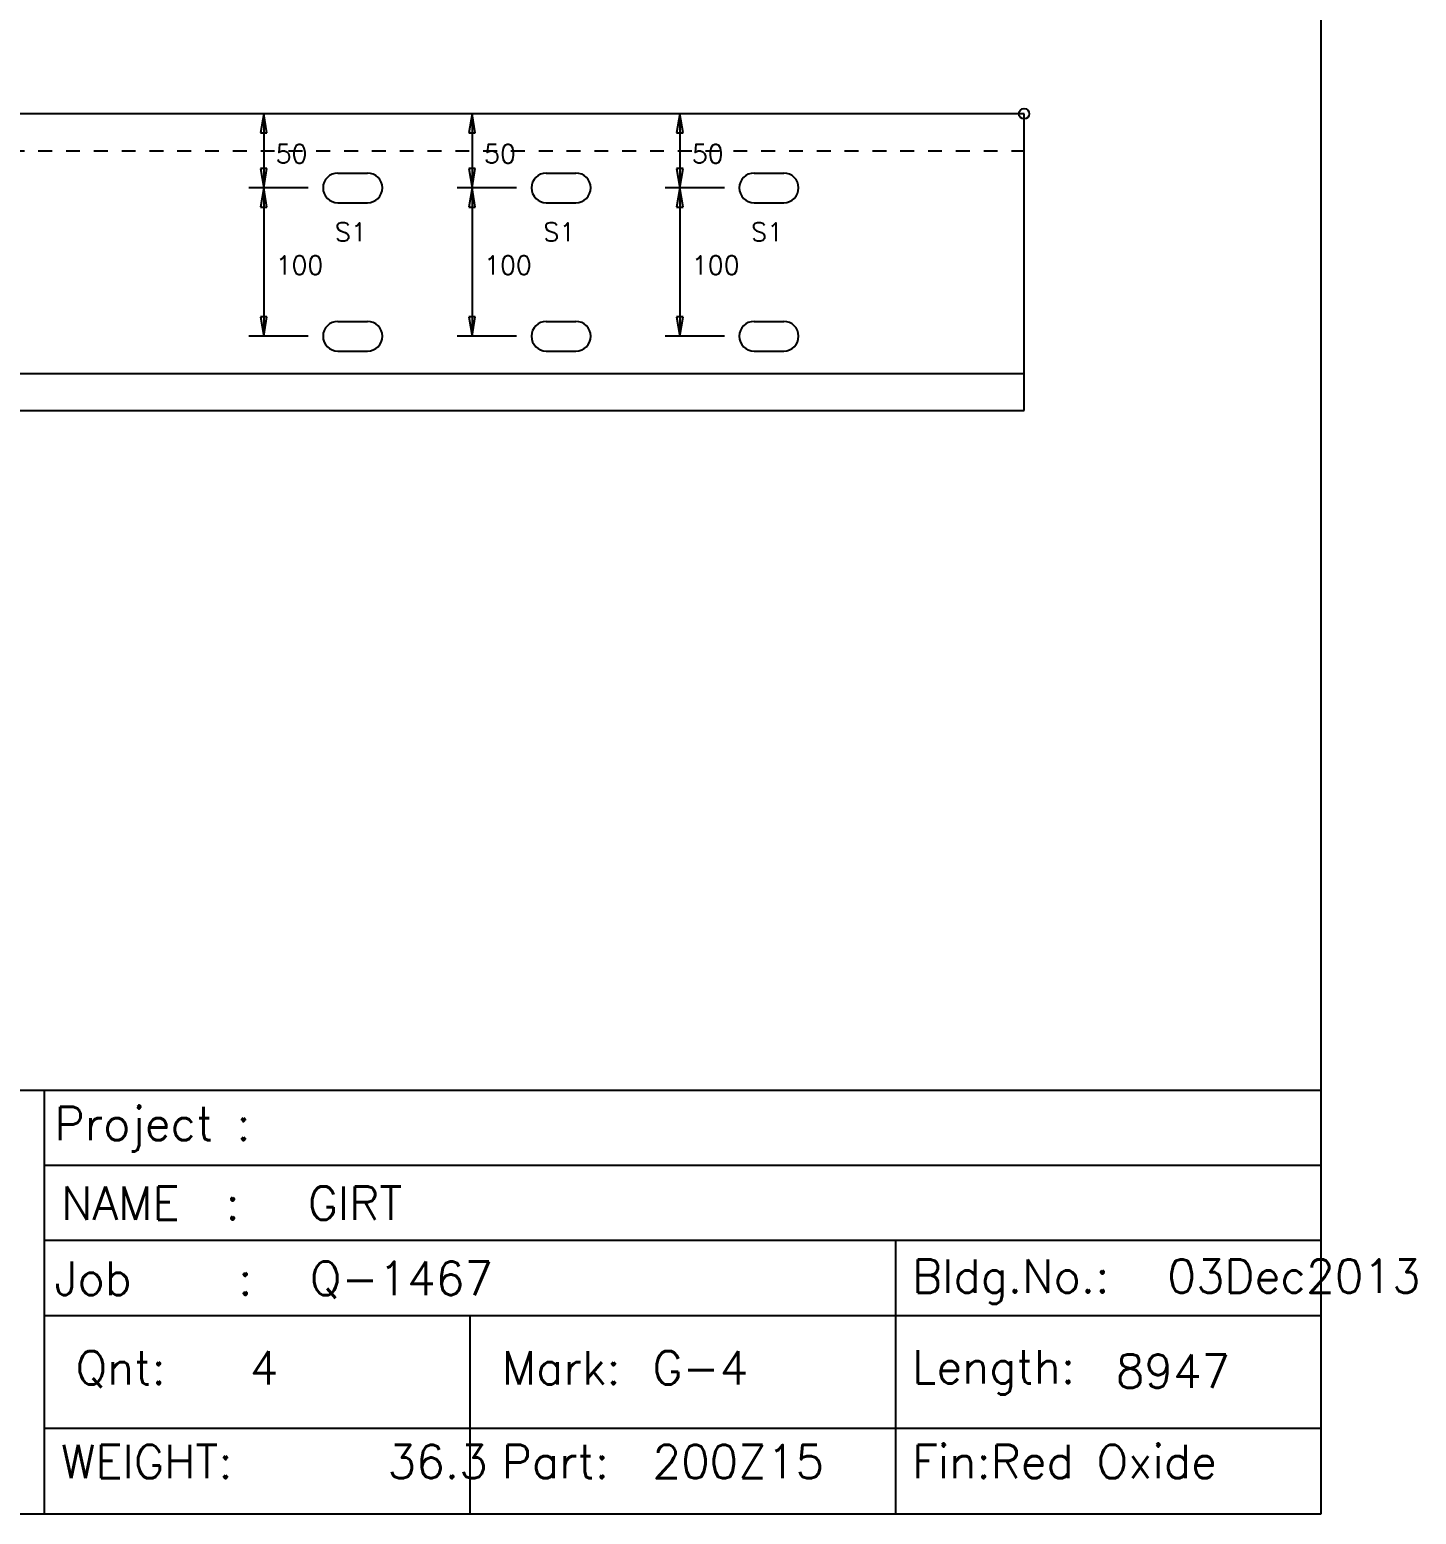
# Model space of a CAD drawing. Extents: x 0 to 428, y 0 to 297.
# Drawn here: x 309.5 to 428.2, y 0 to 127.1 of the extents above; entities that cross this region are included whole.
import ezdxf

# ---------------------------------------------------------------- set-up
doc = ezdxf.new("R2010")
doc.units = 0
doc.linetypes.add('CONTIN', pattern=[0])
doc.linetypes.add('DASHED', pattern=[2.38, 1.19, -1.19])
doc.layers.get('0').update_dxf_attribs({"linetype": 'CONTIN'})
for name, color, linetype in [('1', 7, 'CONTIN'), ('11', 7, 'CONTIN'), ('15', 6, 'CONTIN'), ('2', 7, 'CONTIN'), ('22', 7, 'CONTIN'), ('3', 1, 'CONTIN'), ('6', 6, 'CONTIN'), ('7', 3, 'DASHED')]:
    doc.layers.add(name, color=color, linetype=linetype)
doc.styles.add('SIMPLEX', font='SIMPLEX')

# ---------------------------------------------------------------- blocks, each defined once
blk = doc.blocks.new('CZEBORDR')
at = {"layer": '22'}
for p, q in [((420, 297), (420, 0)), ((420, 0), (0, 0))]:
    blk.add_line(p, q, dxfattribs=at)
blk = doc.blocks.new('LOGO')
at = {"linetype": 'CONTINUOUS'}
for p, q in [((-230.55, 36.3), (0, 36.3)), ((-138.23, 36.3), (0, 36.3)), ((-138.23, 36.3), (-109.26, 36.3)), ((-109.26, 36.3), (-109.26, 0)), ((-109.26, 36.3), (0, 36.3)), ((0, 36.3), (0, 0)), ((-109.26, 29.89), (0, 29.89)), ((-109.26, 23.45), (0, 23.45)), ((-36.42, 23.45), (-36.42, 0)), ((-109.26, 17.01), (0, 17.01)), ((-72.84, 17.01), (-72.84, 0)), ((-109.26, 7.37), (0, 7.37)), ((0, 0), (-230.55, 0)), ((-109.26, 0), (-138.23, 0))]:
    blk.add_line(p, q, dxfattribs=at)
at = {"layer": '22'}
for p, q in [((0, 297), (0, 0)), ((0, 0), (-420, 0))]:
    blk.add_line(p, q, dxfattribs=at)
at = {"style": 'SIMPLEX'}
for s, height, p in [('Project :', 2.857, (-108.38, 32.01)), ('NAME  :', 2.857, (-107.83, 25.21)), ('GIRT', 2.857, (-86.71, 25.21)), ('Job    :', 2.857, (-108.38, 18.77)), ('Q-1467', 2.857, (-86.53, 18.77)), ('Bldg.No.:', 2.857, (-34.99, 18.96)), ('03Dec2013', 2.857, (-13.14, 18.96)), ('Length:', 2.857, (-34.99, 11.2)), ('Qnt:', 2.857, (-106.58, 11.12)), ('   4', 2.857, (-98.06, 11.12)), ('Mark:', 2.857, (-70.1, 11.12)), ('G-4', 2.857, (-57.21, 11.12)), ('8947', 2.857, (-17.55, 10.83)), ('WEIGHT:', 2.857, (-107.83, 3.08)), ('     36.3', 2.857, (-90.53, 3.08)), ('Part:', 2.857, (-70.1, 3.08)), ('200Z15', 2.857, (-57.21, 3.08)), ('Fin:Red Oxide', 2.8575, (-34.99, 3.08))]:
    blk.add_text(s, height=height, dxfattribs=at).set_placement(p)
blk = doc.blocks.new('MAG_CRCL')
at = {"layer": '15'}
blk.add_circle((0, 0), 0.889, dxfattribs=at)
blk = doc.blocks.new('WBSLOT')
at = {"layer": '6'}
for p, q in [((-1.27, 1.27), (1.27, 1.27)), ((-1.27, -1.27), (1.27, -1.27))]:
    blk.add_line(p, q, dxfattribs=at)
for centre, start, end in [((-1.27, 0), 90, 270), ((1.27, 0), 270, 90)]:
    blk.add_arc(centre, 1.27, start, end, dxfattribs=at)
blk = doc.blocks.new('ARROW')
at = {"layer": '2'}
for p, q in [((0, 0), (-1.651, 0.275)), ((-1.651, 0.275), (-1.651, -0.275)), ((-1.651, -0.275), (0, 0))]:
    blk.add_line(p, q, dxfattribs=at)
blk = doc.blocks.new('CZEPIECE')
at = {"layer": '1'}
for p, q in [((394.6, 55.88), (50.8, 55.88)), ((394.6, 30.48), (394.6, 55.88)), ((50.8, 33.655), (394.6, 33.655)), ((50.8, 30.48), (394.6, 30.48))]:
    blk.add_line(p, q, dxfattribs=at)
at = {"layer": '2'}
for p, q in [((335.864, 55.88), (328.244, 55.88)), ((329.514, 55.88), (329.514, 49.53)), ((353.705, 55.88), (346.085, 55.88)), ((347.355, 55.88), (347.355, 49.53)), ((371.485, 55.88), (363.865, 55.88)), ((365.135, 55.88), (365.135, 49.53)), ((333.324, 49.53), (328.244, 49.53)), ((333.324, 49.53), (328.244, 49.53)), ((329.514, 49.53), (329.514, 36.83)), ((351.165, 49.53), (346.085, 49.53)), ((351.165, 49.53), (346.085, 49.53)), ((347.355, 49.53), (347.355, 36.83)), ((368.945, 49.53), (363.865, 49.53)), ((368.945, 49.53), (363.865, 49.53)), ((365.135, 49.53), (365.135, 36.83)), ((333.324, 36.83), (328.244, 36.83)), ((351.165, 36.83), (346.085, 36.83)), ((368.945, 36.83), (363.865, 36.83))]:
    blk.add_line(p, q, dxfattribs=at)
at = {"layer": '7'}
blk.add_line((50.8, 52.705), (394.6, 52.705), dxfattribs=at)
at = {"layer": '15', "xscale": 0.5, "yscale": 0.5, "zscale": 0.5}
blk.add_blockref('MAG_CRCL', (394.6, 55.88), dxfattribs=at)
at = {"layer": '2'}
for p, rotation in [((329.514, 55.88), 90), ((347.355, 55.88), 90), ((365.135, 55.88), 90), ((329.514, 49.53), -90), ((347.355, 49.53), -90), ((365.135, 49.53), -90), ((329.514, 49.53), 90), ((347.355, 49.53), 90), ((365.135, 49.53), 90), ((329.514, 36.83), -90), ((347.355, 36.83), -90), ((365.135, 36.83), -90)]:
    blk.add_blockref('ARROW', p, dxfattribs=dict(at, rotation=rotation))
at = {"layer": '6'}
for p in [(337.134, 49.53), (354.975, 49.53), (372.755, 49.53), (337.134, 36.83), (354.975, 36.83), (372.755, 36.83)]:
    blk.add_blockref('WBSLOT', p, dxfattribs=at)
at = {"layer": '11', "style": 'SIMPLEX'}
for s, p in [('50', (330.54, 51.647)), ('50', (348.381, 51.647)), ('50', (366.161, 51.647)), ('100', (330.54, 42.122)), ('100', (348.381, 42.122)), ('100', (366.161, 42.122))]:
    blk.add_text(s, height=1.587, dxfattribs=at).set_placement(p)
at = {"layer": '3', "style": 'SIMPLEX'}
for p in [(335.61, 44.958), (353.451, 44.958), (371.231, 44.958)]:
    blk.add_text('S1', height=1.587, dxfattribs=at).set_placement(p)

msp = doc.modelspace()

# ---------------------------------------------------------------- block references
msp.add_blockref('CZEPIECE', (0, 64))
at = {"layer": '1'}
msp.add_blockref('CZEBORDR', (0, 0), dxfattribs=at)
at = {"layer": '2'}
msp.add_blockref('LOGO', (420, 0), dxfattribs=at)

doc.saveas('drawing.dxf')
